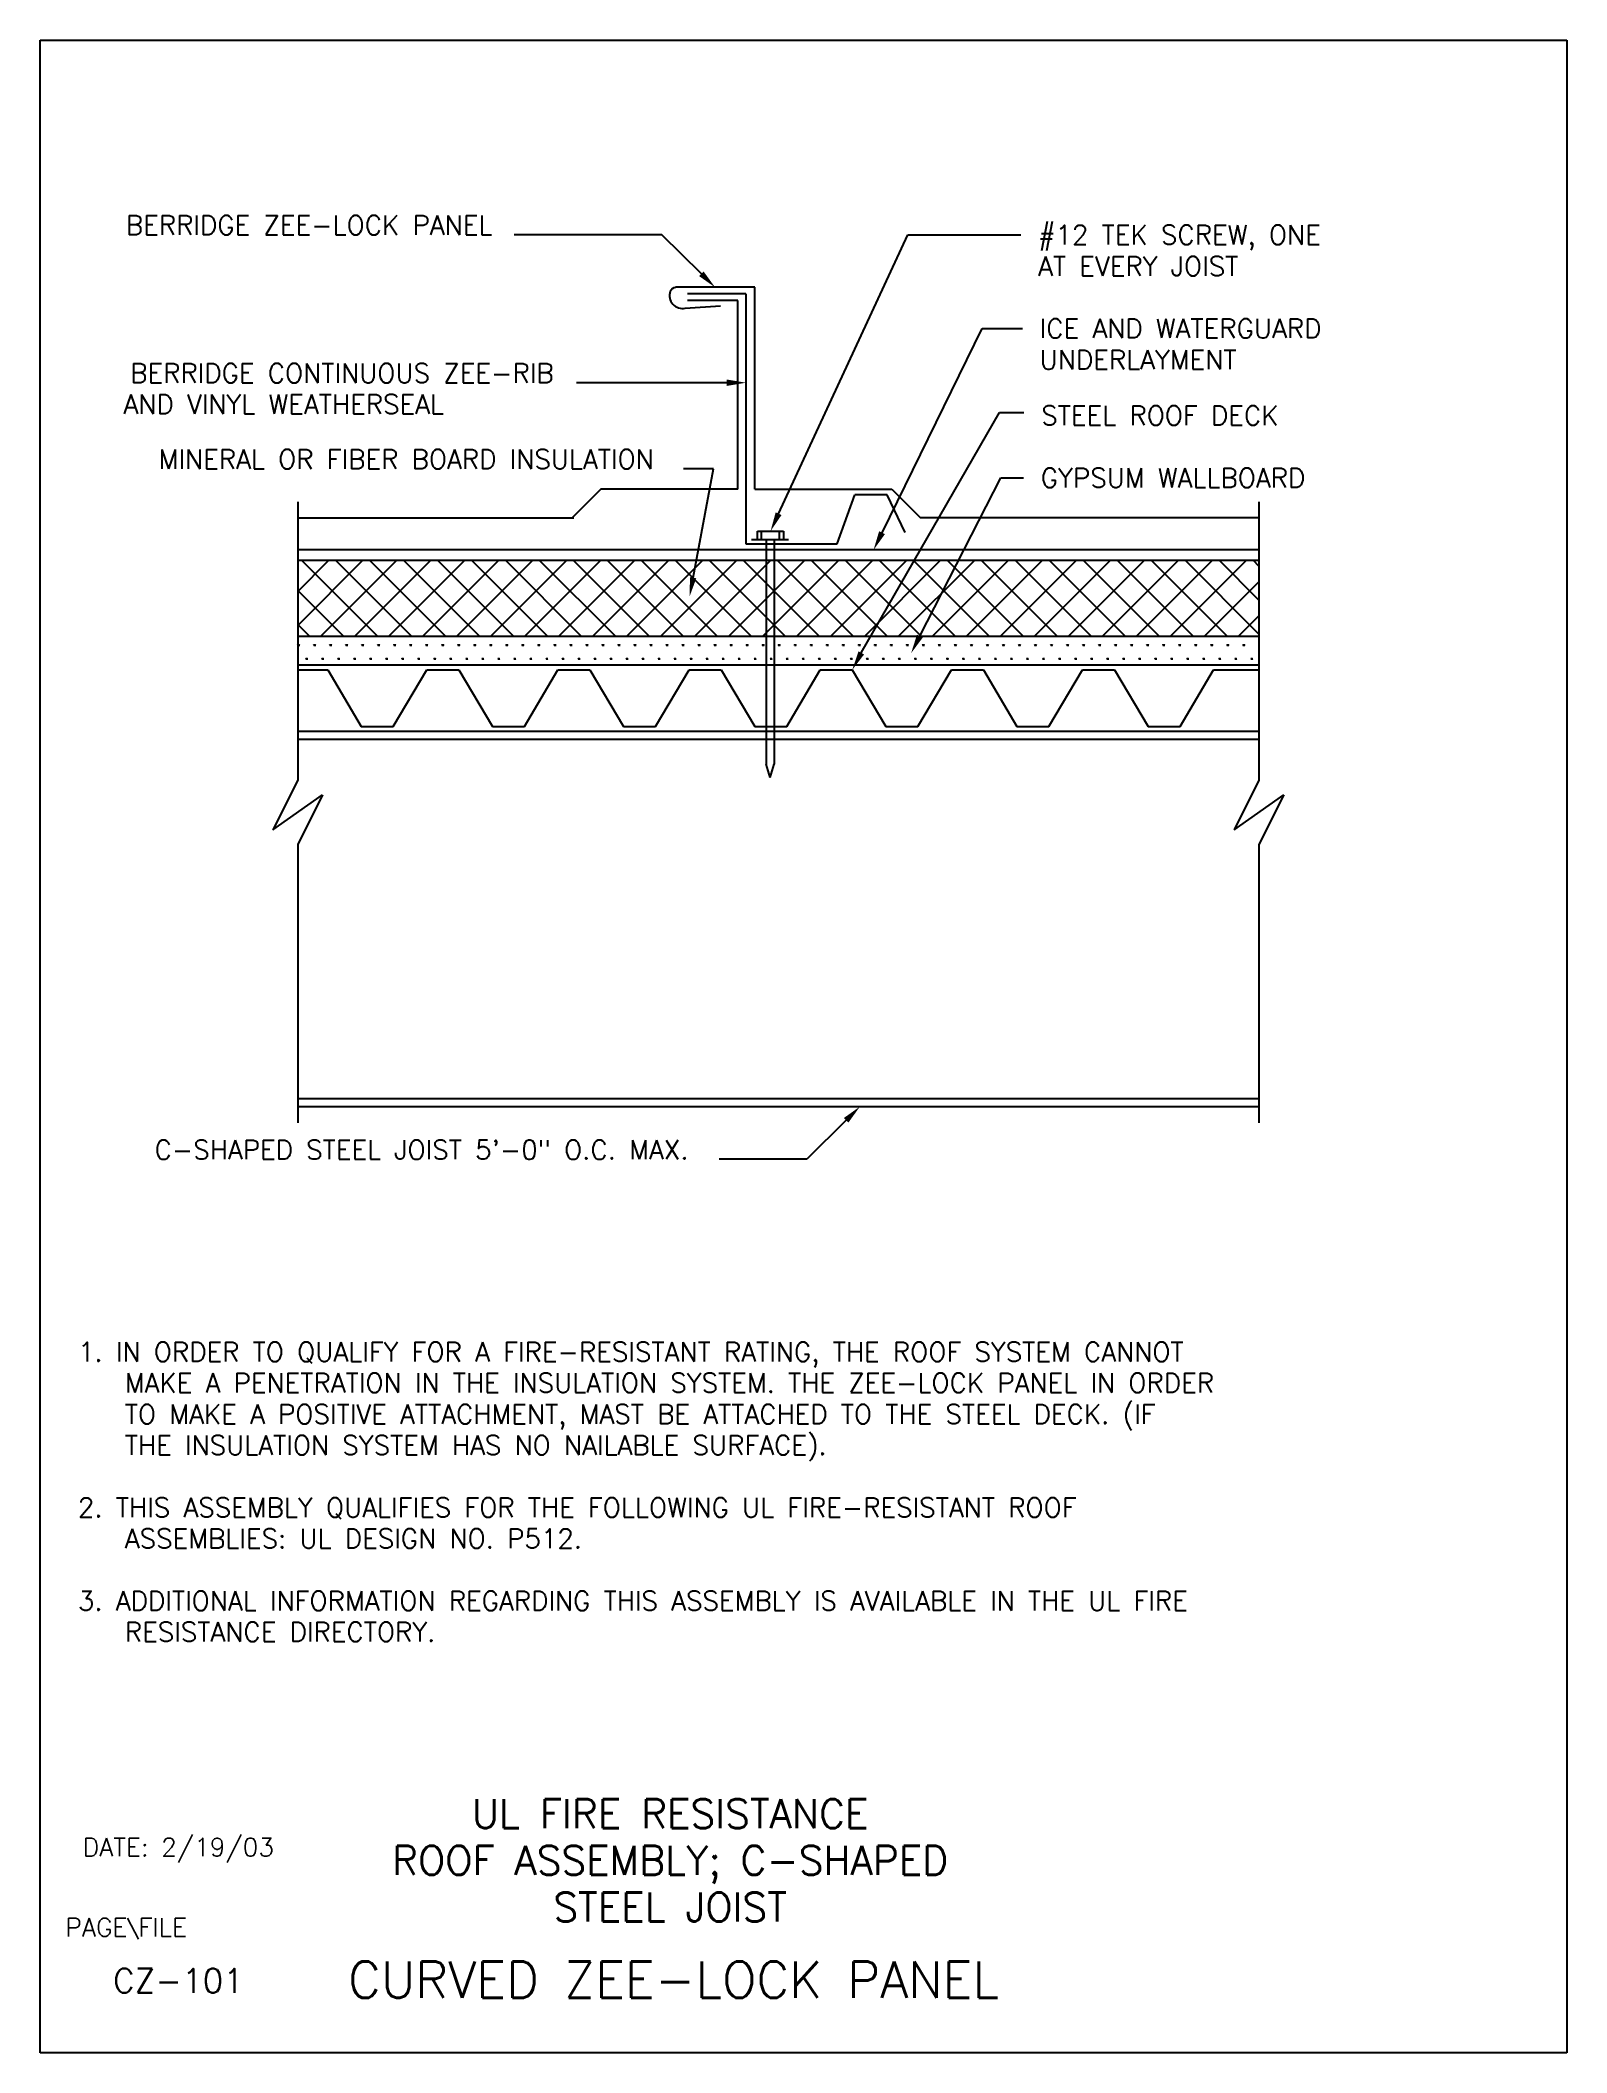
# Model space of a CAD drawing. Extents: x 0 to 23.8, y 0 to 31.4.
import ezdxf
from ezdxf.enums import TextEntityAlignment as Align

# ---------------------------------------------------------------- set-up
doc = ezdxf.new("R2010")
doc.units = 0
doc.header["$MEASUREMENT"] = 0
doc.layers.get('0').update_dxf_attribs({"linetype": 'CONTINUOUS'})
for name, color, linetype in [('BORDER', 7, 'CONTINUOUS'), ('CMP-FLSH', 7, 'CONTINUOUS'), ('DIM-TXT', 7, 'CONTINUOUS'), ('STRCTR', 7, 'CONTINUOUS')]:
    doc.layers.add(name, color=color, linetype=linetype)
doc.styles.add('ROMANS', font='romans', dxfattribs={"height": 0.3})

# ---------------------------------------------------------------- blocks, each defined once
blk = doc.blocks.new('*X0')
at = {"color": 0, "linetype": 'CONTINUOUS'}
for p, q in [((4.5, 24.122), (5.513, 25.135)), ((4.5, 24.653), (4.982, 25.135)), ((5.744, 23.954), (4.564, 25.135)), ((4.862, 23.954), (6.043, 25.135)), ((6.275, 23.954), (5.094, 25.135)), ((5.393, 23.954), (6.573, 25.135)), ((6.805, 23.954), (5.624, 25.135)), ((5.923, 23.954), (7.104, 25.135)), ((7.335, 23.954), (6.155, 25.135)), ((6.453, 23.954), (7.634, 25.135)), ((7.866, 23.954), (6.685, 25.135)), ((6.984, 23.954), (8.164, 25.135)), ((8.396, 23.954), (7.215, 25.135)), ((7.514, 23.954), (8.695, 25.135)), ((8.926, 23.954), (7.746, 25.135)), ((8.044, 23.954), (9.225, 25.135)), ((9.457, 23.954), (8.276, 25.135)), ((8.575, 23.954), (9.755, 25.135)), ((9.987, 23.954), (8.806, 25.135)), ((9.105, 23.954), (10.286, 25.135)), ((10.517, 23.954), (9.336, 25.135)), ((9.635, 23.954), (10.816, 25.135)), ((11.048, 23.954), (9.867, 25.135)), ((10.166, 23.954), (11.346, 25.135)), ((11.578, 23.954), (10.397, 25.135)), ((10.696, 23.954), (11.877, 25.135)), ((12.108, 23.954), (10.927, 25.135)), ((11.226, 23.954), (12.407, 25.135)), ((12.639, 23.954), (11.458, 25.135)), ((11.757, 23.954), (12.937, 25.135)), ((13.169, 23.954), (11.988, 25.135)), ((12.287, 23.954), (13.468, 25.135)), ((13.699, 23.954), (12.518, 25.135)), ((12.817, 23.954), (13.998, 25.135)), ((14.23, 23.954), (13.049, 25.135)), ((13.348, 23.954), (14.528, 25.135)), ((14.76, 23.954), (13.579, 25.135)), ((13.878, 23.954), (15.059, 25.135)), ((15.29, 23.954), (14.109, 25.135)), ((14.408, 23.954), (15.589, 25.135)), ((15.82, 23.954), (14.64, 25.135)), ((14.939, 23.954), (16.119, 25.135)), ((16.351, 23.954), (15.17, 25.135)), ((15.469, 23.954), (16.65, 25.135)), ((16.881, 23.954), (15.7, 25.135)), ((15.999, 23.954), (17.18, 25.135)), ((17.411, 23.954), (16.231, 25.135)), ((16.53, 23.954), (17.71, 25.135)), ((17.942, 23.954), (16.761, 25.135)), ((17.06, 23.954), (18.241, 25.135)), ((18.472, 23.954), (17.291, 25.135)), ((17.59, 23.954), (18.771, 25.135)), ((19.002, 23.954), (17.822, 25.135)), ((18.121, 23.954), (19.301, 25.135)), ((19.5, 23.987), (18.352, 25.135)), ((19.5, 24.517), (18.882, 25.135)), ((19.5, 25.048), (19.413, 25.135)), ((5.214, 23.954), (4.5, 24.668)), ((18.651, 23.954), (19.5, 24.803)), ((19.181, 23.954), (19.5, 24.273)), ((4.684, 23.954), (4.5, 24.138))]:
    blk.add_line(p, q, dxfattribs=at)
blk = doc.blocks.new('*X1')
at = {"color": 0, "linetype": 'CONTINUOUS'}
for p, q in [((4.5, 23.816), (4.531, 23.816)), ((4.508, 23.816), (4.503, 23.824)), ((4.512, 23.816), (4.512, 23.828)), ((4.516, 23.816), (4.516, 23.831)), ((4.52, 23.816), (4.52, 23.828)), ((4.523, 23.816), (4.528, 23.824)), ((4.625, 23.599), (4.656, 23.599)), ((4.633, 23.599), (4.628, 23.608)), ((4.637, 23.599), (4.637, 23.612)), ((4.641, 23.599), (4.641, 23.615)), ((4.645, 23.599), (4.645, 23.612)), ((4.648, 23.599), (4.653, 23.608)), ((4.75, 23.816), (4.781, 23.816)), ((4.758, 23.816), (4.753, 23.824)), ((4.762, 23.816), (4.762, 23.828)), ((4.766, 23.816), (4.766, 23.831)), ((4.77, 23.816), (4.77, 23.828)), ((4.773, 23.816), (4.778, 23.824)), ((4.875, 23.599), (4.906, 23.599)), ((4.883, 23.599), (4.878, 23.608)), ((4.887, 23.599), (4.887, 23.612)), ((4.891, 23.599), (4.891, 23.615)), ((4.895, 23.599), (4.895, 23.612)), ((4.898, 23.599), (4.903, 23.608)), ((5, 23.816), (5.031, 23.816)), ((5.008, 23.816), (5.003, 23.824)), ((5.012, 23.816), (5.012, 23.828)), ((5.016, 23.816), (5.016, 23.831)), ((5.02, 23.816), (5.02, 23.828)), ((5.023, 23.816), (5.028, 23.824)), ((5.125, 23.599), (5.156, 23.599)), ((5.133, 23.599), (5.128, 23.608)), ((5.137, 23.599), (5.137, 23.612)), ((5.141, 23.599), (5.141, 23.615)), ((5.145, 23.599), (5.145, 23.612)), ((5.148, 23.599), (5.153, 23.608)), ((5.25, 23.816), (5.281, 23.816)), ((5.258, 23.816), (5.253, 23.824)), ((5.262, 23.816), (5.262, 23.828)), ((5.266, 23.816), (5.266, 23.831)), ((5.27, 23.816), (5.27, 23.828)), ((5.273, 23.816), (5.278, 23.824)), ((5.375, 23.599), (5.406, 23.599)), ((5.383, 23.599), (5.378, 23.608)), ((5.387, 23.599), (5.387, 23.612)), ((5.391, 23.599), (5.391, 23.615)), ((5.395, 23.599), (5.395, 23.612)), ((5.398, 23.599), (5.403, 23.608)), ((5.5, 23.816), (5.531, 23.816)), ((5.508, 23.816), (5.503, 23.824)), ((5.512, 23.816), (5.512, 23.828)), ((5.516, 23.816), (5.516, 23.831)), ((5.52, 23.816), (5.52, 23.828)), ((5.523, 23.816), (5.528, 23.824)), ((5.625, 23.599), (5.656, 23.599)), ((5.633, 23.599), (5.628, 23.608)), ((5.637, 23.599), (5.637, 23.612)), ((5.641, 23.599), (5.641, 23.615)), ((5.645, 23.599), (5.645, 23.612)), ((5.648, 23.599), (5.653, 23.608)), ((5.75, 23.816), (5.781, 23.816)), ((5.758, 23.816), (5.753, 23.824)), ((5.762, 23.816), (5.762, 23.828)), ((5.766, 23.816), (5.766, 23.831)), ((5.77, 23.816), (5.77, 23.828)), ((5.773, 23.816), (5.778, 23.824)), ((5.875, 23.599), (5.906, 23.599)), ((5.883, 23.599), (5.878, 23.608)), ((5.887, 23.599), (5.887, 23.612)), ((5.891, 23.599), (5.891, 23.615)), ((5.895, 23.599), (5.895, 23.612)), ((5.898, 23.599), (5.903, 23.608)), ((6, 23.816), (6.031, 23.816)), ((6.008, 23.816), (6.003, 23.824)), ((6.012, 23.816), (6.012, 23.828)), ((6.016, 23.816), (6.016, 23.831)), ((6.02, 23.816), (6.02, 23.828)), ((6.023, 23.816), (6.028, 23.824)), ((6.125, 23.599), (6.156, 23.599)), ((6.133, 23.599), (6.128, 23.608)), ((6.137, 23.599), (6.137, 23.612)), ((6.141, 23.599), (6.141, 23.615)), ((6.145, 23.599), (6.145, 23.612)), ((6.148, 23.599), (6.153, 23.608)), ((6.25, 23.816), (6.281, 23.816)), ((6.258, 23.816), (6.253, 23.824)), ((6.262, 23.816), (6.262, 23.828)), ((6.266, 23.816), (6.266, 23.831)), ((6.27, 23.816), (6.27, 23.828)), ((6.273, 23.816), (6.278, 23.824)), ((6.375, 23.599), (6.406, 23.599)), ((6.383, 23.599), (6.378, 23.608)), ((6.387, 23.599), (6.387, 23.612)), ((6.391, 23.599), (6.391, 23.615)), ((6.395, 23.599), (6.395, 23.612)), ((6.398, 23.599), (6.403, 23.608)), ((6.5, 23.816), (6.531, 23.816)), ((6.508, 23.816), (6.503, 23.824)), ((6.512, 23.816), (6.512, 23.828)), ((6.516, 23.816), (6.516, 23.831)), ((6.52, 23.816), (6.52, 23.828)), ((6.523, 23.816), (6.528, 23.824)), ((6.625, 23.599), (6.656, 23.599)), ((6.633, 23.599), (6.628, 23.608)), ((6.637, 23.599), (6.637, 23.612)), ((6.641, 23.599), (6.641, 23.615)), ((6.645, 23.599), (6.645, 23.612)), ((6.648, 23.599), (6.653, 23.608)), ((6.75, 23.816), (6.781, 23.816)), ((6.758, 23.816), (6.753, 23.824)), ((6.762, 23.816), (6.762, 23.828)), ((6.766, 23.816), (6.766, 23.831)), ((6.77, 23.816), (6.77, 23.828)), ((6.773, 23.816), (6.778, 23.824)), ((6.875, 23.599), (6.906, 23.599)), ((6.883, 23.599), (6.878, 23.608)), ((6.887, 23.599), (6.887, 23.612)), ((6.891, 23.599), (6.891, 23.615)), ((6.895, 23.599), (6.895, 23.612)), ((6.898, 23.599), (6.903, 23.608)), ((7, 23.816), (7.031, 23.816)), ((7.008, 23.816), (7.003, 23.824)), ((7.012, 23.816), (7.012, 23.828)), ((7.016, 23.816), (7.016, 23.831)), ((7.02, 23.816), (7.02, 23.828)), ((7.023, 23.816), (7.028, 23.824)), ((7.125, 23.599), (7.156, 23.599)), ((7.133, 23.599), (7.128, 23.608)), ((7.137, 23.599), (7.137, 23.612)), ((7.141, 23.599), (7.141, 23.615)), ((7.145, 23.599), (7.145, 23.612)), ((7.148, 23.599), (7.153, 23.608)), ((7.25, 23.816), (7.281, 23.816)), ((7.258, 23.816), (7.253, 23.824)), ((7.262, 23.816), (7.262, 23.828)), ((7.266, 23.816), (7.266, 23.831)), ((7.27, 23.816), (7.27, 23.828)), ((7.273, 23.816), (7.278, 23.824)), ((7.375, 23.599), (7.406, 23.599)), ((7.383, 23.599), (7.378, 23.608)), ((7.387, 23.599), (7.387, 23.612)), ((7.391, 23.599), (7.391, 23.615)), ((7.395, 23.599), (7.395, 23.612)), ((7.398, 23.599), (7.403, 23.608)), ((7.5, 23.816), (7.531, 23.816)), ((7.508, 23.816), (7.503, 23.824)), ((7.512, 23.816), (7.512, 23.828)), ((7.516, 23.816), (7.516, 23.831)), ((7.52, 23.816), (7.52, 23.828)), ((7.523, 23.816), (7.528, 23.824)), ((7.625, 23.599), (7.656, 23.599)), ((7.633, 23.599), (7.628, 23.608)), ((7.637, 23.599), (7.637, 23.612)), ((7.641, 23.599), (7.641, 23.615)), ((7.645, 23.599), (7.645, 23.612)), ((7.648, 23.599), (7.653, 23.608)), ((7.75, 23.816), (7.781, 23.816)), ((7.758, 23.816), (7.753, 23.824)), ((7.762, 23.816), (7.762, 23.828)), ((7.766, 23.816), (7.766, 23.831)), ((7.77, 23.816), (7.77, 23.828)), ((7.773, 23.816), (7.778, 23.824)), ((7.875, 23.599), (7.906, 23.599)), ((7.883, 23.599), (7.878, 23.608)), ((7.887, 23.599), (7.887, 23.612)), ((7.891, 23.599), (7.891, 23.615)), ((7.895, 23.599), (7.895, 23.612)), ((7.898, 23.599), (7.903, 23.608)), ((8, 23.816), (8.031, 23.816)), ((8.008, 23.816), (8.003, 23.824)), ((8.012, 23.816), (8.012, 23.828)), ((8.016, 23.816), (8.016, 23.831)), ((8.02, 23.816), (8.02, 23.828)), ((8.023, 23.816), (8.028, 23.824)), ((8.125, 23.599), (8.156, 23.599)), ((8.133, 23.599), (8.128, 23.608)), ((8.137, 23.599), (8.137, 23.612)), ((8.141, 23.599), (8.141, 23.615)), ((8.145, 23.599), (8.145, 23.612)), ((8.148, 23.599), (8.153, 23.608)), ((8.25, 23.816), (8.281, 23.816)), ((8.258, 23.816), (8.253, 23.824)), ((8.262, 23.816), (8.262, 23.828)), ((8.266, 23.816), (8.266, 23.831)), ((8.27, 23.816), (8.27, 23.828)), ((8.273, 23.816), (8.278, 23.824)), ((8.375, 23.599), (8.406, 23.599)), ((8.383, 23.599), (8.378, 23.608)), ((8.387, 23.599), (8.387, 23.612)), ((8.391, 23.599), (8.391, 23.615)), ((8.395, 23.599), (8.395, 23.612)), ((8.398, 23.599), (8.403, 23.608)), ((8.5, 23.816), (8.531, 23.816)), ((8.508, 23.816), (8.503, 23.824)), ((8.512, 23.816), (8.512, 23.828)), ((8.516, 23.816), (8.516, 23.831)), ((8.52, 23.816), (8.52, 23.828)), ((8.523, 23.816), (8.528, 23.824)), ((8.625, 23.599), (8.656, 23.599)), ((8.633, 23.599), (8.628, 23.608)), ((8.637, 23.599), (8.637, 23.612)), ((8.641, 23.599), (8.641, 23.615)), ((8.645, 23.599), (8.645, 23.612)), ((8.648, 23.599), (8.653, 23.608)), ((8.75, 23.816), (8.781, 23.816)), ((8.758, 23.816), (8.753, 23.824)), ((8.762, 23.816), (8.762, 23.828)), ((8.766, 23.816), (8.766, 23.831)), ((8.77, 23.816), (8.77, 23.828)), ((8.773, 23.816), (8.778, 23.824)), ((8.875, 23.599), (8.906, 23.599)), ((8.883, 23.599), (8.878, 23.608)), ((8.887, 23.599), (8.887, 23.612)), ((8.891, 23.599), (8.891, 23.615)), ((8.895, 23.599), (8.895, 23.612)), ((8.898, 23.599), (8.903, 23.608)), ((9, 23.816), (9.031, 23.816)), ((9.008, 23.816), (9.003, 23.824)), ((9.012, 23.816), (9.012, 23.828)), ((9.016, 23.816), (9.016, 23.831)), ((9.02, 23.816), (9.02, 23.828)), ((9.023, 23.816), (9.028, 23.824)), ((9.125, 23.599), (9.156, 23.599)), ((9.133, 23.599), (9.128, 23.608)), ((9.137, 23.599), (9.137, 23.612)), ((9.141, 23.599), (9.141, 23.615)), ((9.145, 23.599), (9.145, 23.612)), ((9.148, 23.599), (9.153, 23.608)), ((9.25, 23.816), (9.281, 23.816)), ((9.258, 23.816), (9.253, 23.824)), ((9.262, 23.816), (9.262, 23.828)), ((9.266, 23.816), (9.266, 23.831)), ((9.27, 23.816), (9.27, 23.828)), ((9.273, 23.816), (9.278, 23.824)), ((9.375, 23.599), (9.406, 23.599)), ((9.383, 23.599), (9.378, 23.608)), ((9.387, 23.599), (9.387, 23.612)), ((9.391, 23.599), (9.391, 23.615)), ((9.395, 23.599), (9.395, 23.612)), ((9.398, 23.599), (9.403, 23.608)), ((9.5, 23.816), (9.531, 23.816)), ((9.508, 23.816), (9.503, 23.824)), ((9.512, 23.816), (9.512, 23.828)), ((9.516, 23.816), (9.516, 23.831)), ((9.52, 23.816), (9.52, 23.828)), ((9.523, 23.816), (9.528, 23.824)), ((9.625, 23.599), (9.656, 23.599)), ((9.633, 23.599), (9.628, 23.608)), ((9.637, 23.599), (9.637, 23.612)), ((9.641, 23.599), (9.641, 23.615)), ((9.645, 23.599), (9.645, 23.612)), ((9.648, 23.599), (9.653, 23.608)), ((9.75, 23.816), (9.781, 23.816)), ((9.758, 23.816), (9.753, 23.824)), ((9.762, 23.816), (9.762, 23.828)), ((9.766, 23.816), (9.766, 23.831)), ((9.77, 23.816), (9.77, 23.828)), ((9.773, 23.816), (9.778, 23.824)), ((9.875, 23.599), (9.906, 23.599)), ((9.883, 23.599), (9.878, 23.608)), ((9.887, 23.599), (9.887, 23.612)), ((9.891, 23.599), (9.891, 23.615)), ((9.895, 23.599), (9.895, 23.612)), ((9.898, 23.599), (9.903, 23.608)), ((10, 23.816), (10.031, 23.816)), ((10.008, 23.816), (10.003, 23.824)), ((10.012, 23.816), (10.012, 23.828)), ((10.016, 23.816), (10.016, 23.831)), ((10.02, 23.816), (10.02, 23.828)), ((10.023, 23.816), (10.028, 23.824)), ((10.125, 23.599), (10.156, 23.599)), ((10.133, 23.599), (10.128, 23.608)), ((10.137, 23.599), (10.137, 23.612)), ((10.141, 23.599), (10.141, 23.615)), ((10.145, 23.599), (10.145, 23.612)), ((10.148, 23.599), (10.153, 23.608)), ((10.25, 23.816), (10.281, 23.816)), ((10.258, 23.816), (10.253, 23.824)), ((10.262, 23.816), (10.262, 23.828)), ((10.266, 23.816), (10.266, 23.831)), ((10.27, 23.816), (10.27, 23.828)), ((10.273, 23.816), (10.278, 23.824)), ((10.375, 23.599), (10.406, 23.599)), ((10.383, 23.599), (10.378, 23.608)), ((10.387, 23.599), (10.387, 23.612)), ((10.391, 23.599), (10.391, 23.615)), ((10.395, 23.599), (10.395, 23.612)), ((10.398, 23.599), (10.403, 23.608)), ((10.5, 23.816), (10.531, 23.816)), ((10.508, 23.816), (10.503, 23.824)), ((10.512, 23.816), (10.512, 23.828)), ((10.516, 23.816), (10.516, 23.831)), ((10.52, 23.816), (10.52, 23.828)), ((10.523, 23.816), (10.528, 23.824)), ((10.625, 23.599), (10.656, 23.599)), ((10.633, 23.599), (10.628, 23.608)), ((10.637, 23.599), (10.637, 23.612)), ((10.641, 23.599), (10.641, 23.615)), ((10.645, 23.599), (10.645, 23.612)), ((10.648, 23.599), (10.653, 23.608)), ((10.75, 23.816), (10.781, 23.816)), ((10.758, 23.816), (10.753, 23.824)), ((10.762, 23.816), (10.762, 23.828)), ((10.766, 23.816), (10.766, 23.831)), ((10.77, 23.816), (10.77, 23.828)), ((10.773, 23.816), (10.778, 23.824)), ((10.875, 23.599), (10.906, 23.599)), ((10.883, 23.599), (10.878, 23.608)), ((10.887, 23.599), (10.887, 23.612)), ((10.891, 23.599), (10.891, 23.615)), ((10.895, 23.599), (10.895, 23.612)), ((10.898, 23.599), (10.903, 23.608)), ((11, 23.816), (11.031, 23.816)), ((11.008, 23.816), (11.003, 23.824)), ((11.012, 23.816), (11.012, 23.828)), ((11.016, 23.816), (11.016, 23.831)), ((11.02, 23.816), (11.02, 23.828)), ((11.023, 23.816), (11.028, 23.824)), ((11.125, 23.599), (11.156, 23.599)), ((11.133, 23.599), (11.128, 23.608)), ((11.137, 23.599), (11.137, 23.612)), ((11.141, 23.599), (11.141, 23.615)), ((11.145, 23.599), (11.145, 23.612)), ((11.148, 23.599), (11.153, 23.608)), ((11.25, 23.816), (11.281, 23.816)), ((11.258, 23.816), (11.253, 23.824)), ((11.262, 23.816), (11.262, 23.828)), ((11.266, 23.816), (11.266, 23.831)), ((11.27, 23.816), (11.27, 23.828)), ((11.273, 23.816), (11.278, 23.824)), ((11.375, 23.599), (11.406, 23.599)), ((11.383, 23.599), (11.378, 23.608)), ((11.387, 23.599), (11.387, 23.612)), ((11.391, 23.599), (11.391, 23.615)), ((11.395, 23.599), (11.395, 23.612)), ((11.398, 23.599), (11.403, 23.608)), ((11.5, 23.816), (11.531, 23.816)), ((11.508, 23.816), (11.503, 23.824)), ((11.512, 23.816), (11.512, 23.828)), ((11.516, 23.816), (11.516, 23.831)), ((11.52, 23.816), (11.52, 23.828)), ((11.523, 23.816), (11.528, 23.824)), ((11.625, 23.599), (11.656, 23.599)), ((11.633, 23.599), (11.628, 23.608)), ((11.637, 23.599), (11.637, 23.612)), ((11.641, 23.599), (11.641, 23.615)), ((11.645, 23.599), (11.645, 23.612)), ((11.648, 23.599), (11.653, 23.608)), ((11.75, 23.816), (11.781, 23.816)), ((11.758, 23.816), (11.753, 23.824)), ((11.762, 23.816), (11.762, 23.828)), ((11.766, 23.816), (11.766, 23.831)), ((11.77, 23.816), (11.77, 23.828)), ((11.773, 23.816), (11.778, 23.824)), ((11.875, 23.599), (11.906, 23.599)), ((11.883, 23.599), (11.878, 23.608)), ((11.887, 23.599), (11.887, 23.612)), ((11.891, 23.599), (11.891, 23.615)), ((11.895, 23.599), (11.895, 23.612)), ((11.898, 23.599), (11.903, 23.608)), ((12, 23.816), (12.031, 23.816)), ((12.008, 23.816), (12.003, 23.824)), ((12.012, 23.816), (12.012, 23.828)), ((12.016, 23.816), (12.016, 23.831)), ((12.02, 23.816), (12.02, 23.828)), ((12.023, 23.816), (12.028, 23.824)), ((12.125, 23.599), (12.156, 23.599)), ((12.133, 23.599), (12.128, 23.608)), ((12.137, 23.599), (12.137, 23.612)), ((12.141, 23.599), (12.141, 23.615)), ((12.145, 23.599), (12.145, 23.612)), ((12.148, 23.599), (12.153, 23.608)), ((12.25, 23.816), (12.281, 23.816)), ((12.258, 23.816), (12.253, 23.824)), ((12.262, 23.816), (12.262, 23.828)), ((12.266, 23.816), (12.266, 23.831)), ((12.27, 23.816), (12.27, 23.828)), ((12.273, 23.816), (12.278, 23.824)), ((12.375, 23.599), (12.406, 23.599)), ((12.383, 23.599), (12.378, 23.608)), ((12.387, 23.599), (12.387, 23.612)), ((12.391, 23.599), (12.391, 23.615)), ((12.395, 23.599), (12.395, 23.612)), ((12.398, 23.599), (12.403, 23.608)), ((12.5, 23.816), (12.531, 23.816)), ((12.508, 23.816), (12.503, 23.824)), ((12.512, 23.816), (12.512, 23.828)), ((12.516, 23.816), (12.516, 23.831)), ((12.52, 23.816), (12.52, 23.828)), ((12.523, 23.816), (12.528, 23.824)), ((12.625, 23.599), (12.656, 23.599)), ((12.633, 23.599), (12.628, 23.608)), ((12.637, 23.599), (12.637, 23.612)), ((12.641, 23.599), (12.641, 23.615)), ((12.645, 23.599), (12.645, 23.612)), ((12.648, 23.599), (12.653, 23.608)), ((12.75, 23.816), (12.781, 23.816)), ((12.758, 23.816), (12.753, 23.824)), ((12.762, 23.816), (12.762, 23.828)), ((12.766, 23.816), (12.766, 23.831)), ((12.77, 23.816), (12.77, 23.828)), ((12.773, 23.816), (12.778, 23.824)), ((12.875, 23.599), (12.906, 23.599)), ((12.883, 23.599), (12.878, 23.608)), ((12.887, 23.599), (12.887, 23.612)), ((12.891, 23.599), (12.891, 23.615)), ((12.895, 23.599), (12.895, 23.612)), ((12.898, 23.599), (12.903, 23.608)), ((13, 23.816), (13.031, 23.816)), ((13.008, 23.816), (13.003, 23.824)), ((13.012, 23.816), (13.012, 23.828)), ((13.016, 23.816), (13.016, 23.831)), ((13.02, 23.816), (13.02, 23.828)), ((13.023, 23.816), (13.028, 23.824)), ((13.125, 23.599), (13.156, 23.599)), ((13.133, 23.599), (13.128, 23.608)), ((13.137, 23.599), (13.137, 23.612)), ((13.141, 23.599), (13.141, 23.615)), ((13.145, 23.599), (13.145, 23.612)), ((13.148, 23.599), (13.153, 23.608)), ((13.25, 23.816), (13.281, 23.816)), ((13.258, 23.816), (13.253, 23.824)), ((13.262, 23.816), (13.262, 23.828)), ((13.266, 23.816), (13.266, 23.831)), ((13.27, 23.816), (13.27, 23.828)), ((13.273, 23.816), (13.278, 23.824)), ((13.375, 23.599), (13.406, 23.599)), ((13.383, 23.599), (13.378, 23.608)), ((13.387, 23.599), (13.387, 23.612)), ((13.391, 23.599), (13.391, 23.615)), ((13.395, 23.599), (13.395, 23.612)), ((13.398, 23.599), (13.403, 23.608)), ((13.5, 23.816), (13.531, 23.816)), ((13.508, 23.816), (13.503, 23.824)), ((13.512, 23.816), (13.512, 23.828)), ((13.516, 23.816), (13.516, 23.831)), ((13.52, 23.816), (13.52, 23.828)), ((13.523, 23.816), (13.528, 23.824)), ((13.625, 23.599), (13.656, 23.599)), ((13.633, 23.599), (13.628, 23.608)), ((13.637, 23.599), (13.637, 23.612)), ((13.641, 23.599), (13.641, 23.615)), ((13.645, 23.599), (13.645, 23.612)), ((13.648, 23.599), (13.653, 23.608)), ((13.75, 23.816), (13.781, 23.816)), ((13.758, 23.816), (13.753, 23.824)), ((13.762, 23.816), (13.762, 23.828)), ((13.766, 23.816), (13.766, 23.831)), ((13.77, 23.816), (13.77, 23.828)), ((13.773, 23.816), (13.778, 23.824)), ((13.875, 23.599), (13.906, 23.599)), ((13.883, 23.599), (13.878, 23.608)), ((13.887, 23.599), (13.887, 23.612)), ((13.891, 23.599), (13.891, 23.615)), ((13.895, 23.599), (13.895, 23.612)), ((13.898, 23.599), (13.903, 23.608)), ((14, 23.816), (14.031, 23.816)), ((14.008, 23.816), (14.003, 23.824)), ((14.012, 23.816), (14.012, 23.828)), ((14.016, 23.816), (14.016, 23.831)), ((14.02, 23.816), (14.02, 23.828)), ((14.023, 23.816), (14.028, 23.824)), ((14.125, 23.599), (14.156, 23.599)), ((14.133, 23.599), (14.128, 23.608)), ((14.137, 23.599), (14.137, 23.612)), ((14.141, 23.599), (14.141, 23.615)), ((14.145, 23.599), (14.145, 23.612)), ((14.148, 23.599), (14.153, 23.608)), ((14.25, 23.816), (14.281, 23.816)), ((14.258, 23.816), (14.253, 23.824)), ((14.262, 23.816), (14.262, 23.828)), ((14.266, 23.816), (14.266, 23.831)), ((14.27, 23.816), (14.27, 23.828)), ((14.273, 23.816), (14.278, 23.824)), ((14.375, 23.599), (14.406, 23.599)), ((14.383, 23.599), (14.378, 23.608)), ((14.387, 23.599), (14.387, 23.612)), ((14.391, 23.599), (14.391, 23.615)), ((14.395, 23.599), (14.395, 23.612)), ((14.398, 23.599), (14.403, 23.608)), ((14.5, 23.816), (14.531, 23.816)), ((14.508, 23.816), (14.503, 23.824)), ((14.512, 23.816), (14.512, 23.828)), ((14.516, 23.816), (14.516, 23.831)), ((14.52, 23.816), (14.52, 23.828)), ((14.523, 23.816), (14.528, 23.824)), ((14.625, 23.599), (14.656, 23.599)), ((14.633, 23.599), (14.628, 23.608)), ((14.637, 23.599), (14.637, 23.612)), ((14.641, 23.599), (14.641, 23.615)), ((14.645, 23.599), (14.645, 23.612)), ((14.648, 23.599), (14.653, 23.608)), ((14.75, 23.816), (14.781, 23.816)), ((14.758, 23.816), (14.753, 23.824)), ((14.762, 23.816), (14.762, 23.828)), ((14.766, 23.816), (14.766, 23.831)), ((14.77, 23.816), (14.77, 23.828)), ((14.773, 23.816), (14.778, 23.824)), ((14.875, 23.599), (14.906, 23.599)), ((14.883, 23.599), (14.878, 23.608)), ((14.887, 23.599), (14.887, 23.612)), ((14.891, 23.599), (14.891, 23.615)), ((14.895, 23.599), (14.895, 23.612)), ((14.898, 23.599), (14.903, 23.608)), ((15, 23.816), (15.031, 23.816)), ((15.008, 23.816), (15.003, 23.824)), ((15.012, 23.816), (15.012, 23.828)), ((15.016, 23.816), (15.016, 23.831)), ((15.02, 23.816), (15.02, 23.828)), ((15.023, 23.816), (15.028, 23.824)), ((15.125, 23.599), (15.156, 23.599)), ((15.133, 23.599), (15.128, 23.608)), ((15.137, 23.599), (15.137, 23.612)), ((15.141, 23.599), (15.141, 23.615)), ((15.145, 23.599), (15.145, 23.612)), ((15.148, 23.599), (15.153, 23.608)), ((15.25, 23.816), (15.281, 23.816)), ((15.258, 23.816), (15.253, 23.824)), ((15.262, 23.816), (15.262, 23.828)), ((15.266, 23.816), (15.266, 23.831)), ((15.27, 23.816), (15.27, 23.828)), ((15.273, 23.816), (15.278, 23.824)), ((15.375, 23.599), (15.406, 23.599)), ((15.383, 23.599), (15.378, 23.608)), ((15.387, 23.599), (15.387, 23.612)), ((15.391, 23.599), (15.391, 23.615)), ((15.395, 23.599), (15.395, 23.612)), ((15.398, 23.599), (15.403, 23.608)), ((15.5, 23.816), (15.531, 23.816)), ((15.508, 23.816), (15.503, 23.824)), ((15.512, 23.816), (15.512, 23.828)), ((15.516, 23.816), (15.516, 23.831)), ((15.52, 23.816), (15.52, 23.828)), ((15.523, 23.816), (15.528, 23.824)), ((15.625, 23.599), (15.656, 23.599)), ((15.633, 23.599), (15.628, 23.608)), ((15.637, 23.599), (15.637, 23.612)), ((15.641, 23.599), (15.641, 23.615)), ((15.645, 23.599), (15.645, 23.612)), ((15.648, 23.599), (15.653, 23.608)), ((15.75, 23.816), (15.781, 23.816)), ((15.758, 23.816), (15.753, 23.824)), ((15.762, 23.816), (15.762, 23.828)), ((15.766, 23.816), (15.766, 23.831)), ((15.77, 23.816), (15.77, 23.828)), ((15.773, 23.816), (15.778, 23.824)), ((15.875, 23.599), (15.906, 23.599)), ((15.883, 23.599), (15.878, 23.608)), ((15.887, 23.599), (15.887, 23.612)), ((15.891, 23.599), (15.891, 23.615)), ((15.895, 23.599), (15.895, 23.612)), ((15.898, 23.599), (15.903, 23.608)), ((16, 23.816), (16.031, 23.816)), ((16.008, 23.816), (16.003, 23.824)), ((16.012, 23.816), (16.012, 23.828)), ((16.016, 23.816), (16.016, 23.831)), ((16.02, 23.816), (16.02, 23.828)), ((16.023, 23.816), (16.028, 23.824)), ((16.125, 23.599), (16.156, 23.599)), ((16.133, 23.599), (16.128, 23.608)), ((16.137, 23.599), (16.137, 23.612)), ((16.141, 23.599), (16.141, 23.615)), ((16.145, 23.599), (16.145, 23.612)), ((16.148, 23.599), (16.153, 23.608)), ((16.25, 23.816), (16.281, 23.816)), ((16.258, 23.816), (16.253, 23.824)), ((16.262, 23.816), (16.262, 23.828)), ((16.266, 23.816), (16.266, 23.831)), ((16.27, 23.816), (16.27, 23.828)), ((16.273, 23.816), (16.278, 23.824)), ((16.375, 23.599), (16.406, 23.599)), ((16.383, 23.599), (16.378, 23.608)), ((16.387, 23.599), (16.387, 23.612)), ((16.391, 23.599), (16.391, 23.615)), ((16.395, 23.599), (16.395, 23.612)), ((16.398, 23.599), (16.403, 23.608)), ((16.5, 23.816), (16.531, 23.816)), ((16.508, 23.816), (16.503, 23.824)), ((16.512, 23.816), (16.512, 23.828)), ((16.516, 23.816), (16.516, 23.831)), ((16.52, 23.816), (16.52, 23.828)), ((16.523, 23.816), (16.528, 23.824)), ((16.625, 23.599), (16.656, 23.599)), ((16.633, 23.599), (16.628, 23.608)), ((16.637, 23.599), (16.637, 23.612)), ((16.641, 23.599), (16.641, 23.615)), ((16.645, 23.599), (16.645, 23.612)), ((16.648, 23.599), (16.653, 23.608)), ((16.75, 23.816), (16.781, 23.816)), ((16.758, 23.816), (16.753, 23.824)), ((16.762, 23.816), (16.762, 23.828)), ((16.766, 23.816), (16.766, 23.831)), ((16.77, 23.816), (16.77, 23.828)), ((16.773, 23.816), (16.778, 23.824)), ((16.875, 23.599), (16.906, 23.599)), ((16.883, 23.599), (16.878, 23.608)), ((16.887, 23.599), (16.887, 23.612)), ((16.891, 23.599), (16.891, 23.615)), ((16.895, 23.599), (16.895, 23.612)), ((16.898, 23.599), (16.903, 23.608)), ((17, 23.816), (17.031, 23.816)), ((17.008, 23.816), (17.003, 23.824)), ((17.012, 23.816), (17.012, 23.828)), ((17.016, 23.816), (17.016, 23.831)), ((17.02, 23.816), (17.02, 23.828)), ((17.023, 23.816), (17.028, 23.824)), ((17.125, 23.599), (17.156, 23.599)), ((17.133, 23.599), (17.128, 23.608)), ((17.137, 23.599), (17.137, 23.612)), ((17.141, 23.599), (17.141, 23.615)), ((17.145, 23.599), (17.145, 23.612)), ((17.148, 23.599), (17.153, 23.608)), ((17.25, 23.816), (17.281, 23.816)), ((17.258, 23.816), (17.253, 23.824)), ((17.262, 23.816), (17.262, 23.828)), ((17.266, 23.816), (17.266, 23.831)), ((17.27, 23.816), (17.27, 23.828)), ((17.273, 23.816), (17.278, 23.824)), ((17.375, 23.599), (17.406, 23.599)), ((17.383, 23.599), (17.378, 23.608)), ((17.387, 23.599), (17.387, 23.612)), ((17.391, 23.599), (17.391, 23.615)), ((17.395, 23.599), (17.395, 23.612)), ((17.398, 23.599), (17.403, 23.608)), ((17.5, 23.816), (17.531, 23.816)), ((17.508, 23.816), (17.503, 23.824)), ((17.512, 23.816), (17.512, 23.828)), ((17.516, 23.816), (17.516, 23.831)), ((17.52, 23.816), (17.52, 23.828)), ((17.523, 23.816), (17.528, 23.824)), ((17.625, 23.599), (17.656, 23.599)), ((17.633, 23.599), (17.628, 23.608)), ((17.637, 23.599), (17.637, 23.612)), ((17.641, 23.599), (17.641, 23.615)), ((17.645, 23.599), (17.645, 23.612)), ((17.648, 23.599), (17.653, 23.608)), ((17.75, 23.816), (17.781, 23.816)), ((17.758, 23.816), (17.753, 23.824)), ((17.762, 23.816), (17.762, 23.828)), ((17.766, 23.816), (17.766, 23.831)), ((17.77, 23.816), (17.77, 23.828)), ((17.773, 23.816), (17.778, 23.824)), ((17.875, 23.599), (17.906, 23.599)), ((17.883, 23.599), (17.878, 23.608)), ((17.887, 23.599), (17.887, 23.612)), ((17.891, 23.599), (17.891, 23.615)), ((17.895, 23.599), (17.895, 23.612)), ((17.898, 23.599), (17.903, 23.608)), ((18, 23.816), (18.031, 23.816)), ((18.008, 23.816), (18.003, 23.824)), ((18.012, 23.816), (18.012, 23.828)), ((18.016, 23.816), (18.016, 23.831)), ((18.02, 23.816), (18.02, 23.828)), ((18.023, 23.816), (18.028, 23.824)), ((18.125, 23.599), (18.156, 23.599)), ((18.133, 23.599), (18.128, 23.608)), ((18.137, 23.599), (18.137, 23.612)), ((18.141, 23.599), (18.141, 23.615)), ((18.145, 23.599), (18.145, 23.612)), ((18.148, 23.599), (18.153, 23.608)), ((18.25, 23.816), (18.281, 23.816)), ((18.258, 23.816), (18.253, 23.824)), ((18.262, 23.816), (18.262, 23.828)), ((18.266, 23.816), (18.266, 23.831)), ((18.27, 23.816), (18.27, 23.828)), ((18.273, 23.816), (18.278, 23.824)), ((18.375, 23.599), (18.406, 23.599)), ((18.383, 23.599), (18.378, 23.608)), ((18.387, 23.599), (18.387, 23.612)), ((18.391, 23.599), (18.391, 23.615)), ((18.395, 23.599), (18.395, 23.612)), ((18.398, 23.599), (18.403, 23.608)), ((18.5, 23.816), (18.531, 23.816)), ((18.508, 23.816), (18.503, 23.824)), ((18.512, 23.816), (18.512, 23.828)), ((18.516, 23.816), (18.516, 23.831)), ((18.52, 23.816), (18.52, 23.828)), ((18.523, 23.816), (18.528, 23.824)), ((18.625, 23.599), (18.656, 23.599)), ((18.633, 23.599), (18.628, 23.608)), ((18.637, 23.599), (18.637, 23.612)), ((18.641, 23.599), (18.641, 23.615)), ((18.645, 23.599), (18.645, 23.612)), ((18.648, 23.599), (18.653, 23.608)), ((18.75, 23.816), (18.781, 23.816)), ((18.758, 23.816), (18.753, 23.824)), ((18.762, 23.816), (18.762, 23.828)), ((18.766, 23.816), (18.766, 23.831)), ((18.77, 23.816), (18.77, 23.828)), ((18.773, 23.816), (18.778, 23.824)), ((18.875, 23.599), (18.906, 23.599)), ((18.883, 23.599), (18.878, 23.608)), ((18.887, 23.599), (18.887, 23.612)), ((18.891, 23.599), (18.891, 23.615)), ((18.895, 23.599), (18.895, 23.612)), ((18.898, 23.599), (18.903, 23.608)), ((19, 23.816), (19.031, 23.816)), ((19.008, 23.816), (19.003, 23.824)), ((19.012, 23.816), (19.012, 23.828)), ((19.016, 23.816), (19.016, 23.831)), ((19.02, 23.816), (19.02, 23.828)), ((19.023, 23.816), (19.028, 23.824)), ((19.125, 23.599), (19.156, 23.599)), ((19.133, 23.599), (19.128, 23.608)), ((19.137, 23.599), (19.137, 23.612)), ((19.141, 23.599), (19.141, 23.615)), ((19.145, 23.599), (19.145, 23.612)), ((19.148, 23.599), (19.153, 23.608)), ((19.25, 23.816), (19.281, 23.816)), ((19.258, 23.816), (19.253, 23.824)), ((19.262, 23.816), (19.262, 23.828)), ((19.266, 23.816), (19.266, 23.831)), ((19.27, 23.816), (19.27, 23.828)), ((19.273, 23.816), (19.278, 23.824)), ((19.375, 23.599), (19.406, 23.599)), ((19.383, 23.599), (19.378, 23.608)), ((19.387, 23.599), (19.387, 23.612)), ((19.391, 23.599), (19.391, 23.615)), ((19.395, 23.599), (19.395, 23.612)), ((19.398, 23.599), (19.403, 23.608))]:
    blk.add_line(p, q, dxfattribs=at)

msp = doc.modelspace()

# ---------------------------------------------------------------- linework, layer by layer
at = {"color": 5, "linetype": 'CONTINUOUS'}
for p, q in [((0, 0), (0, 31.41)), ((0, 31.41), (23.82, 31.41)), ((23.82, 31.41), (23.82, 0)), ((23.82, 0), (0, 0))]:
    msp.add_line(p, q, dxfattribs=at)
at = {"layer": 'CMP-FLSH', "color": 1, "linetype": 'CONTINUOUS'}
for p, q in [((11.149, 27.554), (9.911, 27.554)), ((11.011, 27.454), (10.1, 27.454)), ((10.887, 27.349), (10.1, 27.349)), ((10.887, 24.404), (10.887, 27.349)), ((11.011, 27.454), (11.011, 23.551)), ((11.149, 24.404), (11.149, 27.554)), ((10.065, 27.229), (10.616, 27.267)), ((8.75, 24.404), (8.3, 23.954)), ((10.887, 24.404), (8.75, 24.404)), ((11.149, 24.404), (13.286, 24.404)), ((12.433, 23.551), (12.713, 24.315)), ((13.216, 24.315), (12.713, 24.315)), ((13.496, 23.729), (13.216, 24.315)), ((13.286, 24.404), (13.736, 23.954)), ((4.017, 23.954), (8.328, 23.954)), ((19.017, 23.954), (13.736, 23.954)), ((11.011, 23.551), (12.433, 23.551))]:
    msp.add_line(p, q, dxfattribs=at)
at = {"layer": 'CMP-FLSH', "color": 6, "linetype": 'CONTINUOUS'}
for p, q in [((11.101, 23.617), (11.676, 23.617)), ((11.192, 23.749), (11.6, 23.749)), ((11.192, 23.617), (11.192, 23.749)), ((11.249, 23.749), (11.249, 23.626)), ((11.329, 23.604), (11.329, 20.114)), ((11.451, 23.604), (11.451, 20.114)), ((11.529, 23.749), (11.529, 23.617)), ((11.6, 23.749), (11.6, 23.617)), ((19.017, 23.455), (4.017, 23.455)), ((11.39, 19.905), (11.329, 20.114)), ((11.39, 19.905), (11.451, 20.114))]:
    msp.add_line(p, q, dxfattribs=at)
at = {"layer": 'CMP-FLSH', "color": 1, "linetype": 'CONTINUOUS'}
for centre, radius, start, end in [((10.02, 27.424), 0.2, 161.1592, 283.2521), ((9.93, 27.449), 0.106, 99.8132, 158.445)]:
    msp.add_arc(centre, radius, start, end, dxfattribs=at)
at = {"layer": 'DIM-TXT', "color": 3, "linetype": 'CONTINUOUS'}
for p, q in [((9.697, 28.375), (7.394, 28.375)), ((10.317, 27.764), (9.697, 28.375)), ((11.522, 24.021), (13.537, 28.374)), ((13.537, 28.374), (15.302, 28.374)), ((13.135, 23.724), (14.697, 26.913)), ((14.697, 26.913), (15.325, 26.913)), ((10.711, 26.065), (8.366, 26.065)), ((12.812, 21.849), (14.966, 25.601)), ((14.966, 25.601), (15.35, 25.601)), ((10.508, 24.722), (10.039, 24.722)), ((10.188, 23.022), (10.508, 24.722)), ((13.726, 22.11), (14.99, 24.579)), ((14.99, 24.579), (15.343, 24.579)), ((12.577, 14.555), (11.963, 13.944)), ((11.963, 13.944), (10.592, 13.944))]:
    msp.add_line(p, q, dxfattribs=at)
for points in [[(10.352, 27.8), (10.281, 27.729), (10.53, 27.554)], [(10.711, 26.115), (10.711, 26.015), (11.011, 26.065)], [(11.567, 24), (11.476, 24.042), (11.396, 23.749)], [(13.18, 23.702), (13.09, 23.746), (13.003, 23.455)], [(10.237, 23.013), (10.139, 23.031), (10.132, 22.727)], [(13.77, 22.087), (13.681, 22.133), (13.589, 21.843)], [(12.856, 21.825), (12.768, 21.872), (12.671, 21.584)], [(12.541, 14.59), (12.612, 14.519), (12.789, 14.766)]]:
    msp.add_solid(points, dxfattribs=at)
at = {"layer": 'STRCTR', "color": 2, "linetype": 'CONTINUOUS'}
for p, q in [((4.017, 24.204), (4.017, 19.86)), ((19.017, 24.204), (19.017, 19.86)), ((4.017, 19.86), (3.631, 19.087)), ((19.017, 19.86), (18.631, 19.087)), ((3.631, 19.087), (4.404, 19.633)), ((4.404, 19.633), (4.017, 18.86)), ((18.631, 19.087), (19.404, 19.633)), ((19.404, 19.633), (19.017, 18.86)), ((4.017, 18.86), (4.017, 14.516)), ((19.017, 18.86), (19.017, 14.516))]:
    msp.add_line(p, q, dxfattribs=at)
at = {"layer": 'STRCTR', "color": 4, "linetype": 'CONTINUOUS'}
for p, q in [((19.017, 23.289), (4.017, 23.289)), ((4.017, 22.108), (19.017, 22.108)), ((4.017, 21.664), (19.017, 21.664)), ((4.017, 21.584), (4.486, 21.584)), ((4.486, 21.584), (5.009, 20.7)), ((5.509, 20.7), (6.032, 21.584)), ((6.032, 21.584), (6.532, 21.584)), ((6.532, 21.584), (7.055, 20.7)), ((7.555, 20.7), (8.078, 21.584)), ((8.078, 21.584), (8.578, 21.584)), ((8.578, 21.584), (9.101, 20.7)), ((9.601, 20.7), (10.125, 21.584)), ((10.125, 21.584), (10.625, 21.584)), ((10.625, 21.584), (11.148, 20.7)), ((11.648, 20.7), (12.171, 21.584)), ((12.171, 21.584), (12.671, 21.584)), ((12.671, 21.584), (13.194, 20.7)), ((13.694, 20.7), (14.217, 21.584)), ((14.217, 21.584), (14.717, 21.584)), ((14.717, 21.584), (15.24, 20.7)), ((15.74, 20.7), (16.263, 21.584)), ((16.263, 21.584), (16.763, 21.584)), ((16.763, 21.584), (17.286, 20.7)), ((17.786, 20.7), (18.31, 21.584)), ((18.31, 21.584), (19.017, 21.584)), ((4.017, 20.629), (19.017, 20.629)), ((4.017, 20.504), (19.017, 20.504)), ((5.009, 20.7), (5.509, 20.7)), ((7.055, 20.7), (7.555, 20.7)), ((9.101, 20.7), (9.601, 20.7)), ((11.148, 20.7), (11.648, 20.7)), ((13.194, 20.7), (13.694, 20.7)), ((15.24, 20.7), (15.74, 20.7)), ((17.286, 20.7), (17.786, 20.7)), ((4.017, 14.891), (19.017, 14.891)), ((4.017, 14.766), (19.017, 14.766))]:
    msp.add_line(p, q, dxfattribs=at)

# ---------------------------------------------------------------- block references
for name in ['*X0', '*X1']:
    msp.add_blockref(name, (-0.483, -1.846), dxfattribs=at)

# ---------------------------------------------------------------- texts
at = {"layer": 'BORDER', "color": 3, "linetype": 'CONTINUOUS', "style": 'ROMANS'}
for s, p in [('UL FIRE RESISTANCE', (9.829, 3.506)), ('ROOF ASSEMBLY; C-SHAPED', (9.829, 2.778)), ('STEEL JOIST', (9.829, 2.049))]:
    msp.add_text(s, height=0.45, dxfattribs=at).set_placement(p, align=Align.CENTER)
msp.add_text('DATE: 2/19/03', height=0.2853, dxfattribs=at).set_placement((2.156, 3.188), align=Align.MIDDLE)
msp.add_text('PAGE\\FILE', height=0.2853, dxfattribs=at).set_placement((0.394, 1.815))
at = {"layer": 'BORDER', "color": 2, "linetype": 'CONTINUOUS', "style": 'ROMANS'}
msp.add_text('CZ-101', height=0.375, dxfattribs=at).set_placement((2.156, 1.125), align=Align.MIDDLE)
at = {"layer": 'BORDER', "color": 5, "style": 'ROMANS'}
msp.add_text('CURVED ZEE-LOCK PANEL', height=0.56981, dxfattribs=at).set_placement((9.882, 1.141), align=Align.MIDDLE)
at = {"layer": 'DIM-TXT', "color": 3, "linetype": 'CONTINUOUS', "style": 'ROMANS'}
for s, p in [('BERRIDGE ZEE-LOCK PANEL', (7.056, 28.375)), ('BERRIDGE CONTINUOUS ZEE-RIB', (8.011, 26.065)), ('AND VINYL WEATHERSEAL', (6.3, 25.579)), ('MINERAL OR FIBER BOARD INSULATION', (9.574, 24.722)), ('C-SHAPED STEEL JOIST 5\'-0" O.C. MAX.', (10.115, 13.944))]:
    msp.add_text(s, height=0.3, dxfattribs=at).set_placement(p, align=Align.RIGHT)
for s, p in [('#12 TEK SCREW, ONE', (15.572, 28.224)), ('AT EVERY JOIST', (15.571, 27.733)), ('ICE AND WATERGUARD', (15.595, 26.763)), ('UNDERLAYMENT', (15.595, 26.274)), ('STEEL ROOF DECK', (15.62, 25.404)), ('GYPSUM WALLBOARD', (15.613, 24.429)), ('1. IN ORDER TO QUALIFY FOR A FIRE-RESISTANT RATING, THE ROOF SYSTEM CANNOT', (0.588, 10.789)), ('MAKE A PENETRATION IN THE INSULATION SYSTEM. THE ZEE-LOCK PANEL IN ORDER', (1.319, 10.304)), ('TO MAKE A POSITIVE ATTACHMENT, MAST BE ATTACHED TO THE STEEL DECK. (IF', (1.319, 9.818)), ('THE INSULATION SYSTEM HAS NO NAILABLE SURFACE).', (1.319, 9.332)), ('2. THIS ASSEMBLY QUALIFIES FOR THE FOLLOWING UL FIRE-RESISTANT ROOF', (0.588, 8.361)), ('ASSEMBLIES: UL DESIGN NO. P512.', (1.319, 7.875)), ('3. ADDITIONAL INFORMATION REGARDING THIS ASSEMBLY IS AVAILABLE IN THE UL FIRE', (0.588, 6.904)), ('RESISTANCE DIRECTORY.', (1.319, 6.418))]:
    msp.add_text(s, height=0.3, dxfattribs=at).set_placement(p)

doc.saveas('drawing.dxf')
